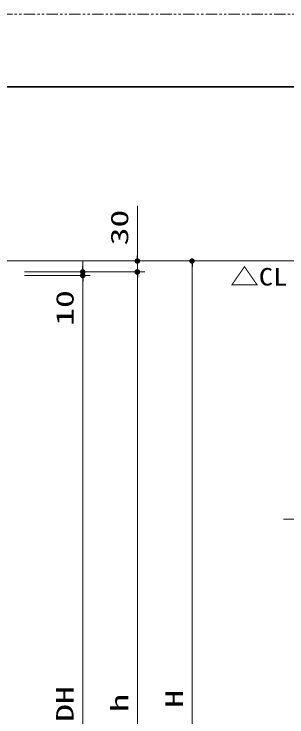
# Model space of a CAD drawing. Units: millimetres, scale not verified. Extents: x -1306 to 1306, y -607 to 607.
# Drawn here: x -662 to -512.2, y 208.1 to 594 of the extents above; entities that cross this region are included whole.
import ezdxf
from ezdxf.enums import TextEntityAlignment as Align

# ---------------------------------------------------------------- set-up
doc = ezdxf.new("R2010")
doc.units = ezdxf.units.MM
doc.header["$LTSCALE"] = 5
doc.header["$PDMODE"] = 32
doc.header["$PDSIZE"] = 2.5
doc.linetypes.add('USER1', pattern=[2.5, 1.25, -0.25, 0.25, -0.25, 0.25, -0.25])
for name, color, linetype, lineweight in [('0-1_線(黄)', 2, 'Continuous', 15), ('0-3_陰線', 4, 'USER1', 9), ('1-1_寸法線', 3, 'Continuous', 13), ('1-4_DEFPOINTS', 7, 'Continuous', 5), ('1-5_0', 3, 'Continuous', 25), ('1-7_図面枠', 7, 'Continuous', 35)]:
    doc.layers.add(name, color=color, linetype=linetype, lineweight=lineweight)
doc.styles.add('ＭＳ ゴシック', font='')
doc.styles.get('ＭＳ ゴシック').set_extended_font_data('MS Gothic')

# ---------------------------------------------------------------- blocks, each defined once
blk = doc.blocks.new('_DOT')
at = {"layer": '1-5_0'}
blk.add_line((-2.5, 0), (-5, 0), dxfattribs=at)
for points in [[(0, 0), (-2.5, 0), (-2.48, 0.313)], [(0, 0), (-2.48, -0.313), (-2.5, 0)], [(0, 0), (-2.48, 0.313), (-2.421, 0.622)], [(0, 0), (-2.421, -0.622), (-2.48, -0.313)], [(0, 0), (-2.421, 0.622), (-2.324, 0.92)], [(0, 0), (-2.324, -0.92), (-2.421, -0.622)], [(0, 0), (-2.324, 0.92), (-2.191, 1.204)], [(0, 0), (-2.191, -1.204), (-2.324, -0.92)], [(0, 0), (-2.191, 1.204), (-2.023, 1.469)], [(0, 0), (-2.023, -1.469), (-2.191, -1.204)], [(0, 0), (-2.023, 1.469), (-1.822, 1.711)], [(0, 0), (-1.822, -1.711), (-2.023, -1.469)], [(0, 0), (-1.822, 1.711), (-1.594, 1.926)], [(0, 0), (-1.594, -1.926), (-1.822, -1.711)], [(0, 0), (-1.594, 1.926), (-1.34, 2.111)], [(0, 0), (-1.34, -2.111), (-1.594, -1.926)], [(0, 0), (-1.34, 2.111), (-1.064, 2.262)], [(0, 0), (-1.064, -2.262), (-1.34, -2.111)], [(0, 0), (-1.064, 2.262), (-0.773, 2.378)], [(0, 0), (-0.773, -2.378), (-1.064, -2.262)], [(0, 0), (-0.773, 2.378), (-0.468, 2.456)], [(0, 0), (-0.468, -2.456), (-0.773, -2.378)], [(0, 0), (-0.468, 2.456), (-0.157, 2.495)], [(0, 0), (-0.157, -2.495), (-0.468, -2.456)], [(0, 0), (-0.157, 2.495), (0.157, 2.495)], [(0, 0), (0.157, -2.495), (-0.157, -2.495)], [(0, 0), (0.157, 2.495), (0.468, 2.456)], [(0, 0), (0.468, 2.456), (0.773, 2.378)], [(0, 0), (0.773, 2.378), (1.064, 2.262)], [(0, 0), (1.064, 2.262), (1.34, 2.111)], [(0, 0), (1.34, 2.111), (1.594, 1.926)], [(0, 0), (1.594, 1.926), (1.822, 1.711)], [(0, 0), (1.822, 1.711), (2.023, 1.469)], [(0, 0), (2.023, 1.469), (2.191, 1.204)], [(0, 0), (2.191, 1.204), (2.324, 0.92)], [(0, 0), (2.324, 0.92), (2.421, 0.622)], [(0, 0), (2.421, 0.622), (2.48, 0.313)], [(0, 0), (2.48, 0.313), (2.5, 0)], [(0, 0), (0.468, -2.456), (0.157, -2.495)], [(0, 0), (0.773, -2.378), (0.468, -2.456)], [(0, 0), (1.064, -2.262), (0.773, -2.378)], [(0, 0), (1.34, -2.111), (1.064, -2.262)], [(0, 0), (1.594, -1.926), (1.34, -2.111)], [(0, 0), (1.822, -1.711), (1.594, -1.926)], [(0, 0), (2.023, -1.469), (1.822, -1.711)], [(0, 0), (2.191, -1.204), (2.023, -1.469)], [(0, 0), (2.324, -0.92), (2.191, -1.204)], [(0, 0), (2.421, -0.622), (2.324, -0.92)], [(0, 0), (2.48, -0.313), (2.421, -0.622)], [(0, 0), (2.5, 0), (2.48, -0.313)]]:
    blk.add_solid(points, dxfattribs=at)

msp = doc.modelspace()

# ---------------------------------------------------------------- linework, layer by layer
at = {"layer": '0-1_線(黄)'}
msp.add_line((-1238.325, 458.448), (-228.827, 458.448), dxfattribs=at)
at = {"layer": '0-3_陰線'}
msp.add_line((387.036, 594), (-1292.964, 594), dxfattribs=at)
at = {"layer": '1-1_寸法線'}
for p, q in [((-594.287, 461.448), (-594.287, 488.638)), ((-656.287, 458.448), (-590.287, 458.448)), ((-656.287, 458.448), (-560.287, 458.448)), ((-624.287, 455.448), (-624.287, 458.448)), ((-594.287, 452.448), (-594.287, 458.448)), ((-564.287, 455.448), (-564.287, -18.552)), ((-656.287, 452.448), (-590.287, 452.448)), ((-656.287, 452.448), (-590.287, 452.448)), ((-656.287, 452.448), (-620.287, 452.448)), ((-624.287, 452.448), (-624.287, 450.448)), ((-656.287, 450.448), (-620.287, 450.448)), ((-656.287, 450.448), (-620.287, 450.448)), ((-594.287, 449.448), (-594.287, 446.448)), ((-594.287, 449.448), (-594.287, -18.552)), ((-624.287, 447.448), (-624.287, -16.152)), ((-624.287, 447.448), (-624.287, 421.686))]:
    msp.add_line(p, q, dxfattribs=at)
msp.add_lwpolyline([(-464.323, 338.448), (-476.997, 316.68), (-514.045, 316.68)], dxfattribs=at)
at = {"layer": '1-4_DEFPOINTS'}
for p in [(-624.287, 452.448), (-594.287, 452.448)]:
    msp.add_point(p, dxfattribs=at)
at = {"layer": '1-7_図面枠'}
msp.add_lwpolyline([(-1252.964, -554), (347.036, -554), (347.036, 554), (-1252.964, 554)], close=True, dxfattribs=at)

# ---------------------------------------------------------------- block references
at = {"layer": '1-1_寸法線', "xscale": 0.6, "yscale": 0.6}
for p, rotation in [((-594.287, 458.448), 270), ((-564.287, 458.448), 90), ((-624.287, 452.448), 270), ((-624.287, 450.448), 90), ((-624.287, 450.448), 90), ((-594.287, 452.448), 90), ((-594.287, 452.448), 90)]:
    msp.add_blockref('_DOT', p, dxfattribs=dict(at, rotation=rotation))

# ---------------------------------------------------------------- texts
at = {"layer": '0-1_線(黄)', "style": 'ＭＳ ゴシック', "width": 1.2}
msp.add_text('△CL', height=9.604, dxfattribs=at).set_placement((-543.328, 442.104), align=Align.BOTTOM_LEFT)
at = {"layer": '1-1_寸法線', "style": 'ＭＳ ゴシック', "width": 1.5}
for s, p in [('30', (-596.437, 467.019)), ('10', (-626.437, 422.829)), ('DH', (-626.437, 205.41)), ('H', (-566.437, 213.21)), ('h', (-596.437, 210.924))]:
    msp.add_text(s, height=9.604, rotation=90, dxfattribs=at).set_placement(p, align=Align.BOTTOM_LEFT)

doc.saveas('drawing.dxf')
